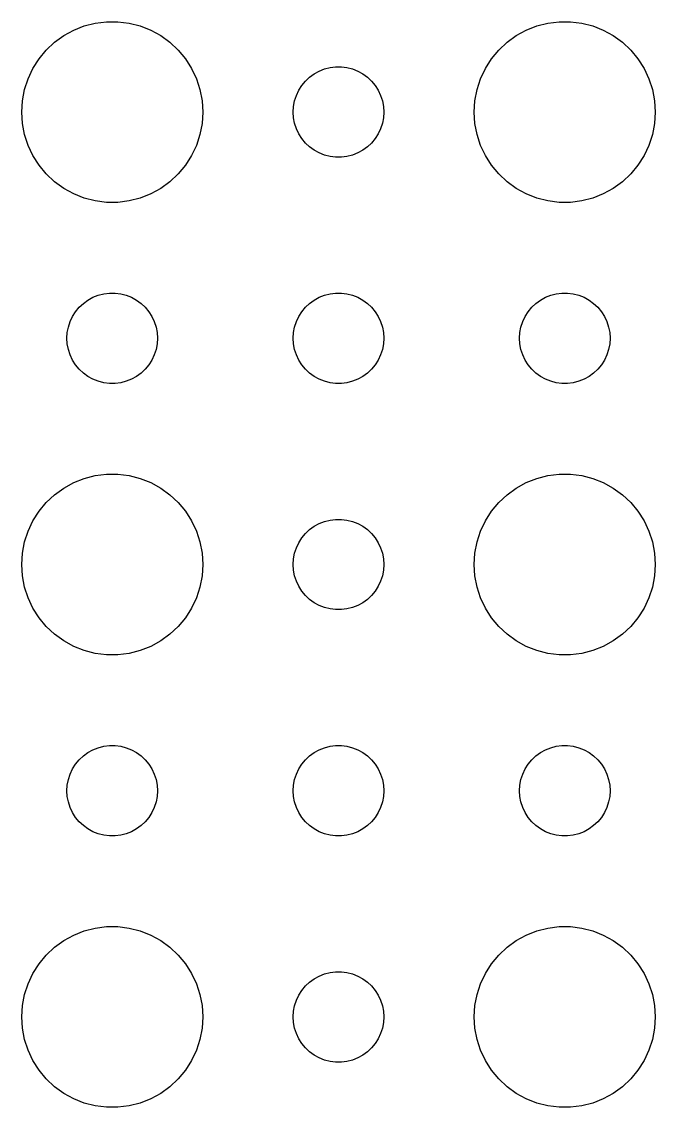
# Model space of a CAD drawing. Header units: metres. Extents: x -150 to 150, y -149 to 149.
# Drawn here: x -100.5 to -79.5, y -115.49 to -79.51 of the extents above; entities that cross this region are included whole.
import ezdxf

# ---------------------------------------------------------------- set-up
doc = ezdxf.new("R2010")
doc.units = ezdxf.units.M

msp = doc.modelspace()

# ---------------------------------------------------------------- linework, layer by layer
for p, q in [((-98.0621, -79.5531), (-97.6884, -79.5059)), ((-97.6884, -79.5059), (-97.3116, -79.5059)), ((-97.3116, -79.5059), (-96.9379, -79.5531)), ((-83.0621, -79.5531), (-82.6884, -79.5059)), ((-82.6884, -79.5059), (-82.3116, -79.5059)), ((-82.3116, -79.5059), (-81.9379, -79.5531)), ((-99.1075, -79.967), (-98.7773, -79.7855)), ((-98.7773, -79.7855), (-98.427, -79.6468)), ((-98.427, -79.6468), (-98.0621, -79.5531)), ((-96.9379, -79.5531), (-96.573, -79.6468)), ((-96.573, -79.6468), (-96.2227, -79.7855)), ((-96.2227, -79.7855), (-95.8925, -79.967)), ((-84.1075, -79.967), (-83.7773, -79.7855)), ((-83.7773, -79.7855), (-83.427, -79.6468)), ((-83.427, -79.6468), (-83.0621, -79.5531)), ((-81.9379, -79.5531), (-81.573, -79.6468)), ((-81.573, -79.6468), (-81.2227, -79.7855)), ((-81.2227, -79.7855), (-80.8925, -79.967)), ((-99.6869, -80.4464), (-99.4123, -80.1885)), ((-99.4123, -80.1885), (-99.1075, -79.967)), ((-95.8925, -79.967), (-95.5877, -80.1885)), ((-95.5877, -80.1885), (-95.3131, -80.4464)), ((-84.6869, -80.4464), (-84.4123, -80.1885)), ((-84.4123, -80.1885), (-84.1075, -79.967)), ((-80.8925, -79.967), (-80.5877, -80.1885)), ((-80.5877, -80.1885), (-80.3131, -80.4464)), ((-99.927, -80.7366), (-99.6869, -80.4464)), ((-95.3131, -80.4464), (-95.073, -80.7366)), ((-84.927, -80.7366), (-84.6869, -80.4464)), ((-80.3131, -80.4464), (-80.073, -80.7366)), ((-100.129, -81.0547), (-99.927, -80.7366)), ((-95.073, -80.7366), (-94.8711, -81.0547)), ((-85.1289, -81.0547), (-84.927, -80.7366)), ((-80.073, -80.7366), (-79.8711, -81.0547)), ((-100.289, -81.3956), (-100.129, -81.0547)), ((-94.8711, -81.0547), (-94.7107, -81.3956)), ((-90.9561, -81.3442), (-90.8037, -81.2335)), ((-90.8037, -81.2335), (-90.6387, -81.1428)), ((-90.6387, -81.1428), (-90.4635, -81.0734)), ((-90.4635, -81.0734), (-90.2811, -81.0266)), ((-90.2811, -81.0266), (-90.0942, -81.003)), ((-90.0942, -81.003), (-89.9058, -81.003)), ((-89.9058, -81.003), (-89.7189, -81.0266)), ((-89.7189, -81.0266), (-89.5365, -81.0734)), ((-89.5365, -81.0734), (-89.3613, -81.1428)), ((-89.3613, -81.1428), (-89.1963, -81.2335)), ((-89.1963, -81.2335), (-89.0439, -81.3442)), ((-85.2893, -81.3956), (-85.1289, -81.0547)), ((-79.8711, -81.0547), (-79.7107, -81.3956)), ((-100.406, -81.7539), (-100.289, -81.3956)), ((-94.7107, -81.3956), (-94.5943, -81.7539)), ((-91.3145, -81.7774), (-91.2135, -81.6183)), ((-91.2135, -81.6183), (-91.0934, -81.4732)), ((-91.0934, -81.4732), (-90.9561, -81.3442)), ((-89.0439, -81.3442), (-88.9065, -81.4732)), ((-88.9065, -81.4732), (-88.7865, -81.6183)), ((-88.7865, -81.6183), (-88.6855, -81.7774)), ((-85.4057, -81.7539), (-85.2893, -81.3956)), ((-79.7107, -81.3956), (-79.5943, -81.7539)), ((-100.476, -82.124), (-100.406, -81.7539)), ((-94.5943, -81.7539), (-94.5237, -82.124)), ((-91.4529, -82.127), (-91.3947, -81.9478)), ((-91.3947, -81.9478), (-91.3145, -81.7774)), ((-88.6855, -81.7774), (-88.6053, -81.9478)), ((-88.6053, -81.9478), (-88.5471, -82.127)), ((-85.4763, -82.124), (-85.4057, -81.7539)), ((-79.5943, -81.7539), (-79.5237, -82.124)), ((-100.5, -82.5), (-100.476, -82.124)), ((-94.5237, -82.124), (-94.5, -82.5)), ((-91.5, -82.5), (-91.4882, -82.312)), ((-91.4882, -82.312), (-91.4529, -82.127)), ((-88.5471, -82.127), (-88.5118, -82.312)), ((-88.5118, -82.312), (-88.5, -82.5)), ((-85.5, -82.5), (-85.4763, -82.124)), ((-79.5237, -82.124), (-79.5, -82.5)), ((-100.476, -82.876), (-100.5, -82.5)), ((-94.5, -82.5), (-94.5237, -82.876)), ((-91.4882, -82.688), (-91.5, -82.5)), ((-91.4529, -82.873), (-91.4882, -82.688)), ((-88.5118, -82.688), (-88.5471, -82.873)), ((-88.5, -82.5), (-88.5118, -82.688)), ((-85.4763, -82.876), (-85.5, -82.5)), ((-79.5, -82.5), (-79.5237, -82.876)), ((-100.406, -83.2461), (-100.476, -82.876)), ((-94.5237, -82.876), (-94.5943, -83.2461)), ((-91.3947, -83.0522), (-91.4529, -82.873)), ((-91.3145, -83.2226), (-91.3947, -83.0522)), ((-88.6053, -83.0522), (-88.6855, -83.2226)), ((-88.5471, -82.873), (-88.6053, -83.0522)), ((-85.4057, -83.2461), (-85.4763, -82.876)), ((-79.5237, -82.876), (-79.5943, -83.2461)), ((-100.289, -83.6044), (-100.406, -83.2461)), ((-94.5943, -83.2461), (-94.7107, -83.6044)), ((-91.2135, -83.3817), (-91.3145, -83.2226)), ((-91.0934, -83.5268), (-91.2135, -83.3817)), ((-88.7865, -83.3817), (-88.9065, -83.5268)), ((-88.6855, -83.2226), (-88.7865, -83.3817)), ((-85.2893, -83.6044), (-85.4057, -83.2461)), ((-79.5943, -83.2461), (-79.7107, -83.6044)), ((-100.129, -83.9453), (-100.289, -83.6044)), ((-94.7107, -83.6044), (-94.8711, -83.9453)), ((-90.9561, -83.6558), (-91.0934, -83.5268)), ((-90.8037, -83.7665), (-90.9561, -83.6558)), ((-90.6387, -83.8572), (-90.8037, -83.7665)), ((-89.1963, -83.7665), (-89.3613, -83.8572)), ((-89.0439, -83.6558), (-89.1963, -83.7665)), ((-88.9065, -83.5268), (-89.0439, -83.6558)), ((-85.1289, -83.9453), (-85.2893, -83.6044)), ((-79.7107, -83.6044), (-79.8711, -83.9453)), ((-99.927, -84.2634), (-100.129, -83.9453)), ((-94.8711, -83.9453), (-95.073, -84.2634)), ((-90.4635, -83.9266), (-90.6387, -83.8572)), ((-90.2811, -83.9734), (-90.4635, -83.9266)), ((-90.0942, -83.997), (-90.2811, -83.9734)), ((-89.9058, -83.997), (-90.0942, -83.997)), ((-89.7189, -83.9734), (-89.9058, -83.997)), ((-89.5365, -83.9266), (-89.7189, -83.9734)), ((-89.3613, -83.8572), (-89.5365, -83.9266)), ((-84.927, -84.2634), (-85.1289, -83.9453)), ((-79.8711, -83.9453), (-80.073, -84.2634)), ((-99.6869, -84.5536), (-99.927, -84.2634)), ((-99.4123, -84.8115), (-99.6869, -84.5536)), ((-95.3131, -84.5536), (-95.5877, -84.8115)), ((-95.073, -84.2634), (-95.3131, -84.5536)), ((-84.6869, -84.5536), (-84.927, -84.2634)), ((-84.4123, -84.8115), (-84.6869, -84.5536)), ((-80.3131, -84.5536), (-80.5877, -84.8115)), ((-80.073, -84.2634), (-80.3131, -84.5536)), ((-99.1075, -85.033), (-99.4123, -84.8115)), ((-95.5877, -84.8115), (-95.8925, -85.033)), ((-84.1075, -85.033), (-84.4123, -84.8115)), ((-80.5877, -84.8115), (-80.8925, -85.033)), ((-98.7773, -85.2145), (-99.1075, -85.033)), ((-98.427, -85.3532), (-98.7773, -85.2145)), ((-96.2227, -85.2145), (-96.573, -85.3532)), ((-95.8925, -85.033), (-96.2227, -85.2145)), ((-83.7773, -85.2145), (-84.1075, -85.033)), ((-83.427, -85.3532), (-83.7773, -85.2145)), ((-81.2227, -85.2145), (-81.573, -85.3532)), ((-80.8925, -85.033), (-81.2227, -85.2145)), ((-98.0621, -85.4469), (-98.427, -85.3532)), ((-97.6884, -85.4941), (-98.0621, -85.4469)), ((-97.3116, -85.4941), (-97.6884, -85.4941)), ((-96.9379, -85.4469), (-97.3116, -85.4941)), ((-96.573, -85.3532), (-96.9379, -85.4469)), ((-83.0621, -85.4469), (-83.427, -85.3532)), ((-82.6884, -85.4941), (-83.0621, -85.4469)), ((-82.3116, -85.4941), (-82.6884, -85.4941)), ((-81.9379, -85.4469), (-82.3116, -85.4941)), ((-81.573, -85.3532), (-81.9379, -85.4469)), ((-97.9635, -88.5734), (-97.7811, -88.5266)), ((-97.7811, -88.5266), (-97.5942, -88.503)), ((-97.5942, -88.503), (-97.4058, -88.503)), ((-97.4058, -88.503), (-97.2189, -88.5266)), ((-97.2189, -88.5266), (-97.0365, -88.5734)), ((-90.4635, -88.5734), (-90.2811, -88.5266)), ((-90.2811, -88.5266), (-90.0942, -88.503)), ((-90.0942, -88.503), (-89.9058, -88.503)), ((-89.9058, -88.503), (-89.7189, -88.5266)), ((-89.7189, -88.5266), (-89.5365, -88.5734)), ((-82.9635, -88.5734), (-82.7811, -88.5266)), ((-82.7811, -88.5266), (-82.5942, -88.503)), ((-82.5942, -88.503), (-82.4058, -88.503)), ((-82.4058, -88.503), (-82.2189, -88.5266)), ((-82.2189, -88.5266), (-82.0365, -88.5734)), ((-98.5934, -88.9732), (-98.4561, -88.8442)), ((-98.4561, -88.8442), (-98.3037, -88.7335)), ((-98.3037, -88.7335), (-98.1387, -88.6428)), ((-98.1387, -88.6428), (-97.9635, -88.5734)), ((-97.0365, -88.5734), (-96.8613, -88.6428)), ((-96.8613, -88.6428), (-96.6963, -88.7335)), ((-96.6963, -88.7335), (-96.5439, -88.8442)), ((-96.5439, -88.8442), (-96.4065, -88.9732)), ((-91.0934, -88.9732), (-90.9561, -88.8442)), ((-90.9561, -88.8442), (-90.8037, -88.7335)), ((-90.8037, -88.7335), (-90.6387, -88.6428)), ((-90.6387, -88.6428), (-90.4635, -88.5734)), ((-89.5365, -88.5734), (-89.3613, -88.6428)), ((-89.3613, -88.6428), (-89.1963, -88.7335)), ((-89.1963, -88.7335), (-89.0439, -88.8442)), ((-89.0439, -88.8442), (-88.9065, -88.9732)), ((-83.5934, -88.9732), (-83.4561, -88.8442)), ((-83.4561, -88.8442), (-83.3037, -88.7335)), ((-83.3037, -88.7335), (-83.1387, -88.6428)), ((-83.1387, -88.6428), (-82.9635, -88.5734)), ((-82.0365, -88.5734), (-81.8613, -88.6428)), ((-81.8613, -88.6428), (-81.6963, -88.7335)), ((-81.6963, -88.7335), (-81.5439, -88.8442)), ((-81.5439, -88.8442), (-81.4065, -88.9732)), ((-98.8145, -89.2774), (-98.7135, -89.1183)), ((-98.7135, -89.1183), (-98.5934, -88.9732)), ((-96.4065, -88.9732), (-96.2865, -89.1183)), ((-96.2865, -89.1183), (-96.1855, -89.2774)), ((-91.3145, -89.2774), (-91.2135, -89.1183)), ((-91.2135, -89.1183), (-91.0934, -88.9732)), ((-88.9065, -88.9732), (-88.7865, -89.1183)), ((-88.7865, -89.1183), (-88.6855, -89.2774)), ((-83.8145, -89.2774), (-83.7135, -89.1183)), ((-83.7135, -89.1183), (-83.5934, -88.9732)), ((-81.4065, -88.9732), (-81.2865, -89.1183)), ((-81.2865, -89.1183), (-81.1855, -89.2774)), ((-98.9529, -89.627), (-98.8947, -89.4478)), ((-98.8947, -89.4478), (-98.8145, -89.2774)), ((-96.1855, -89.2774), (-96.1053, -89.4478)), ((-96.1053, -89.4478), (-96.0471, -89.627)), ((-91.4529, -89.627), (-91.3947, -89.4478)), ((-91.3947, -89.4478), (-91.3145, -89.2774)), ((-88.6855, -89.2774), (-88.6053, -89.4478)), ((-88.6053, -89.4478), (-88.5471, -89.627)), ((-83.9529, -89.627), (-83.8947, -89.4478)), ((-83.8947, -89.4478), (-83.8145, -89.2774)), ((-81.1855, -89.2774), (-81.1053, -89.4478)), ((-81.1053, -89.4478), (-81.0471, -89.627)), ((-99, -90), (-98.9882, -89.812)), ((-98.9882, -89.812), (-98.9529, -89.627)), ((-96.0471, -89.627), (-96.0118, -89.812)), ((-96.0118, -89.812), (-96, -90)), ((-91.5, -90), (-91.4882, -89.812)), ((-91.4882, -89.812), (-91.4529, -89.627)), ((-88.5471, -89.627), (-88.5118, -89.812)), ((-88.5118, -89.812), (-88.5, -90)), ((-84, -90), (-83.9882, -89.812)), ((-83.9882, -89.812), (-83.9529, -89.627)), ((-81.0471, -89.627), (-81.0118, -89.812)), ((-81.0118, -89.812), (-81, -90)), ((-98.9882, -90.188), (-99, -90)), ((-98.9529, -90.373), (-98.9882, -90.188)), ((-96.0118, -90.188), (-96.0471, -90.373)), ((-96, -90), (-96.0118, -90.188)), ((-91.4882, -90.188), (-91.5, -90)), ((-91.4529, -90.373), (-91.4882, -90.188)), ((-88.5118, -90.188), (-88.5471, -90.373)), ((-88.5, -90), (-88.5118, -90.188)), ((-83.9882, -90.188), (-84, -90)), ((-83.9529, -90.373), (-83.9882, -90.188)), ((-81.0118, -90.188), (-81.0471, -90.373)), ((-81, -90), (-81.0118, -90.188)), ((-98.8947, -90.5522), (-98.9529, -90.373)), ((-98.8145, -90.7226), (-98.8947, -90.5522)), ((-96.1053, -90.5522), (-96.1855, -90.7226)), ((-96.0471, -90.373), (-96.1053, -90.5522)), ((-91.3947, -90.5522), (-91.4529, -90.373)), ((-91.3145, -90.7226), (-91.3947, -90.5522)), ((-88.6053, -90.5522), (-88.6855, -90.7226)), ((-88.5471, -90.373), (-88.6053, -90.5522)), ((-83.8947, -90.5522), (-83.9529, -90.373)), ((-83.8145, -90.7226), (-83.8947, -90.5522)), ((-81.1053, -90.5522), (-81.1855, -90.7226)), ((-81.0471, -90.373), (-81.1053, -90.5522)), ((-98.7135, -90.8817), (-98.8145, -90.7226)), ((-98.5934, -91.0268), (-98.7135, -90.8817)), ((-98.4561, -91.1558), (-98.5934, -91.0268)), ((-96.4065, -91.0268), (-96.5439, -91.1558)), ((-96.2865, -90.8817), (-96.4065, -91.0268)), ((-96.1855, -90.7226), (-96.2865, -90.8817)), ((-91.2135, -90.8817), (-91.3145, -90.7226)), ((-91.0934, -91.0268), (-91.2135, -90.8817)), ((-90.9561, -91.1558), (-91.0934, -91.0268)), ((-88.9065, -91.0268), (-89.0439, -91.1558)), ((-88.7865, -90.8817), (-88.9065, -91.0268)), ((-88.6855, -90.7226), (-88.7865, -90.8817)), ((-83.7135, -90.8817), (-83.8145, -90.7226)), ((-83.5934, -91.0268), (-83.7135, -90.8817)), ((-83.4561, -91.1558), (-83.5934, -91.0268)), ((-81.4065, -91.0268), (-81.5439, -91.1558)), ((-81.2865, -90.8817), (-81.4065, -91.0268)), ((-81.1855, -90.7226), (-81.2865, -90.8817)), ((-98.3037, -91.2665), (-98.4561, -91.1558)), ((-98.1387, -91.3572), (-98.3037, -91.2665)), ((-97.9635, -91.4266), (-98.1387, -91.3572)), ((-96.8613, -91.3572), (-97.0365, -91.4266)), ((-96.6963, -91.2665), (-96.8613, -91.3572)), ((-96.5439, -91.1558), (-96.6963, -91.2665)), ((-90.8037, -91.2665), (-90.9561, -91.1558)), ((-90.6387, -91.3572), (-90.8037, -91.2665)), ((-90.4635, -91.4266), (-90.6387, -91.3572)), ((-89.3613, -91.3572), (-89.5365, -91.4266)), ((-89.1963, -91.2665), (-89.3613, -91.3572)), ((-89.0439, -91.1558), (-89.1963, -91.2665)), ((-83.3037, -91.2665), (-83.4561, -91.1558)), ((-83.1387, -91.3572), (-83.3037, -91.2665)), ((-82.9635, -91.4266), (-83.1387, -91.3572)), ((-81.8613, -91.3572), (-82.0365, -91.4266)), ((-81.6963, -91.2665), (-81.8613, -91.3572)), ((-81.5439, -91.1558), (-81.6963, -91.2665)), ((-97.7811, -91.4734), (-97.9635, -91.4266)), ((-97.5942, -91.497), (-97.7811, -91.4734)), ((-97.4058, -91.497), (-97.5942, -91.497)), ((-97.2189, -91.4734), (-97.4058, -91.497)), ((-97.0365, -91.4266), (-97.2189, -91.4734)), ((-90.2811, -91.4734), (-90.4635, -91.4266)), ((-90.0942, -91.497), (-90.2811, -91.4734)), ((-89.9058, -91.497), (-90.0942, -91.497)), ((-89.7189, -91.4734), (-89.9058, -91.497)), ((-89.5365, -91.4266), (-89.7189, -91.4734)), ((-82.7811, -91.4734), (-82.9635, -91.4266)), ((-82.5942, -91.497), (-82.7811, -91.4734)), ((-82.4058, -91.497), (-82.5942, -91.497)), ((-82.2189, -91.4734), (-82.4058, -91.497)), ((-82.0365, -91.4266), (-82.2189, -91.4734)), ((-98.7773, -94.7855), (-98.427, -94.6468)), ((-98.427, -94.6468), (-98.0621, -94.5531)), ((-98.0621, -94.5531), (-97.6884, -94.5059)), ((-97.6884, -94.5059), (-97.3116, -94.5059)), ((-97.3116, -94.5059), (-96.9379, -94.5531)), ((-96.9379, -94.5531), (-96.573, -94.6468)), ((-96.573, -94.6468), (-96.2227, -94.7855)), ((-83.7773, -94.7855), (-83.427, -94.6468)), ((-83.427, -94.6468), (-83.0621, -94.5531)), ((-83.0621, -94.5531), (-82.6884, -94.5059)), ((-82.6884, -94.5059), (-82.3116, -94.5059)), ((-82.3116, -94.5059), (-81.9379, -94.5531)), ((-81.9379, -94.5531), (-81.573, -94.6468)), ((-81.573, -94.6468), (-81.2227, -94.7855)), ((-99.4123, -95.1885), (-99.1075, -94.967)), ((-99.1075, -94.967), (-98.7773, -94.7855)), ((-96.2227, -94.7855), (-95.8925, -94.967)), ((-95.8925, -94.967), (-95.5877, -95.1885)), ((-84.4123, -95.1885), (-84.1075, -94.967)), ((-84.1075, -94.967), (-83.7773, -94.7855)), ((-81.2227, -94.7855), (-80.8925, -94.967)), ((-80.8925, -94.967), (-80.5877, -95.1885)), ((-99.6869, -95.4464), (-99.4123, -95.1885)), ((-95.5877, -95.1885), (-95.3131, -95.4464)), ((-84.6869, -95.4464), (-84.4123, -95.1885)), ((-80.5877, -95.1885), (-80.3131, -95.4464)), ((-99.927, -95.7366), (-99.6869, -95.4464)), ((-95.3131, -95.4464), (-95.073, -95.7366)), ((-84.927, -95.7366), (-84.6869, -95.4464)), ((-80.3131, -95.4464), (-80.073, -95.7366)), ((-100.289, -96.3956), (-100.129, -96.0547)), ((-100.129, -96.0547), (-99.927, -95.7366)), ((-95.073, -95.7366), (-94.8711, -96.0547)), ((-94.8711, -96.0547), (-94.7107, -96.3956)), ((-90.6387, -96.1428), (-90.4635, -96.0734)), ((-90.4635, -96.0734), (-90.2811, -96.0266)), ((-90.2811, -96.0266), (-90.0942, -96.003)), ((-90.0942, -96.003), (-89.9058, -96.003)), ((-89.9058, -96.003), (-89.7189, -96.0266)), ((-89.7189, -96.0266), (-89.5365, -96.0734)), ((-89.5365, -96.0734), (-89.3613, -96.1428)), ((-85.2893, -96.3956), (-85.1289, -96.0547)), ((-85.1289, -96.0547), (-84.927, -95.7366)), ((-80.073, -95.7366), (-79.8711, -96.0547)), ((-79.8711, -96.0547), (-79.7107, -96.3956)), ((-100.406, -96.7539), (-100.289, -96.3956)), ((-94.7107, -96.3956), (-94.5943, -96.7539)), ((-91.0934, -96.4732), (-90.9561, -96.3442)), ((-90.9561, -96.3442), (-90.8037, -96.2335)), ((-90.8037, -96.2335), (-90.6387, -96.1428)), ((-89.3613, -96.1428), (-89.1963, -96.2335)), ((-89.1963, -96.2335), (-89.0439, -96.3442)), ((-89.0439, -96.3442), (-88.9065, -96.4732)), ((-85.4057, -96.7539), (-85.2893, -96.3956)), ((-79.7107, -96.3956), (-79.5943, -96.7539)), ((-100.476, -97.124), (-100.406, -96.7539)), ((-94.5943, -96.7539), (-94.5237, -97.124)), ((-91.3947, -96.9478), (-91.3145, -96.7774)), ((-91.3145, -96.7774), (-91.2135, -96.6183)), ((-91.2135, -96.6183), (-91.0934, -96.4732)), ((-88.9065, -96.4732), (-88.7865, -96.6183)), ((-88.7865, -96.6183), (-88.6855, -96.7774)), ((-88.6855, -96.7774), (-88.6053, -96.9478)), ((-85.4763, -97.124), (-85.4057, -96.7539)), ((-79.5943, -96.7539), (-79.5237, -97.124)), ((-100.5, -97.5), (-100.476, -97.124)), ((-94.5237, -97.124), (-94.5, -97.5)), ((-91.4882, -97.312), (-91.4529, -97.127)), ((-91.4529, -97.127), (-91.3947, -96.9478)), ((-88.6053, -96.9478), (-88.5471, -97.127)), ((-88.5471, -97.127), (-88.5118, -97.312)), ((-85.5, -97.5), (-85.4763, -97.124)), ((-79.5237, -97.124), (-79.5, -97.5)), ((-100.476, -97.876), (-100.5, -97.5)), ((-94.5, -97.5), (-94.5237, -97.876)), ((-91.5, -97.5), (-91.4882, -97.312)), ((-91.4882, -97.688), (-91.5, -97.5)), ((-88.5118, -97.312), (-88.5, -97.5)), ((-88.5, -97.5), (-88.5118, -97.688)), ((-85.4763, -97.876), (-85.5, -97.5)), ((-79.5, -97.5), (-79.5237, -97.876)), ((-100.406, -98.2461), (-100.476, -97.876)), ((-94.5237, -97.876), (-94.5943, -98.2461)), ((-91.4529, -97.873), (-91.4882, -97.688)), ((-91.3947, -98.0522), (-91.4529, -97.873)), ((-88.5471, -97.873), (-88.6053, -98.0522)), ((-88.5118, -97.688), (-88.5471, -97.873)), ((-85.4057, -98.2461), (-85.4763, -97.876)), ((-79.5237, -97.876), (-79.5943, -98.2461)), ((-100.289, -98.6044), (-100.406, -98.2461)), ((-94.5943, -98.2461), (-94.7107, -98.6044)), ((-91.3145, -98.2226), (-91.3947, -98.0522)), ((-91.2135, -98.3817), (-91.3145, -98.2226)), ((-88.6855, -98.2226), (-88.7865, -98.3817)), ((-88.6053, -98.0522), (-88.6855, -98.2226)), ((-85.2893, -98.6044), (-85.4057, -98.2461)), ((-79.5943, -98.2461), (-79.7107, -98.6044)), ((-100.129, -98.9453), (-100.289, -98.6044)), ((-94.7107, -98.6044), (-94.8711, -98.9453)), ((-91.0934, -98.5268), (-91.2135, -98.3817)), ((-90.9561, -98.6558), (-91.0934, -98.5268)), ((-88.9065, -98.5268), (-89.0439, -98.6558)), ((-88.7865, -98.3817), (-88.9065, -98.5268)), ((-85.1289, -98.9453), (-85.2893, -98.6044)), ((-79.7107, -98.6044), (-79.8711, -98.9453)), ((-99.927, -99.2634), (-100.129, -98.9453)), ((-94.8711, -98.9453), (-95.073, -99.2634)), ((-90.8037, -98.7665), (-90.9561, -98.6558)), ((-90.6387, -98.8572), (-90.8037, -98.7665)), ((-90.4635, -98.9266), (-90.6387, -98.8572)), ((-90.2811, -98.9734), (-90.4635, -98.9266)), ((-89.5365, -98.9266), (-89.7189, -98.9734)), ((-89.3613, -98.8572), (-89.5365, -98.9266)), ((-89.1963, -98.7665), (-89.3613, -98.8572)), ((-89.0439, -98.6558), (-89.1963, -98.7665)), ((-84.927, -99.2634), (-85.1289, -98.9453)), ((-79.8711, -98.9453), (-80.073, -99.2634)), ((-99.6869, -99.5536), (-99.927, -99.2634)), ((-95.073, -99.2634), (-95.3131, -99.5536)), ((-90.0942, -98.997), (-90.2811, -98.9734)), ((-89.9058, -98.997), (-90.0942, -98.997)), ((-89.7189, -98.9734), (-89.9058, -98.997)), ((-84.6869, -99.5536), (-84.927, -99.2634)), ((-80.073, -99.2634), (-80.3131, -99.5536)), ((-99.4123, -99.8115), (-99.6869, -99.5536)), ((-95.3131, -99.5536), (-95.5877, -99.8115)), ((-84.4123, -99.8115), (-84.6869, -99.5536)), ((-80.3131, -99.5536), (-80.5877, -99.8115)), ((-99.1075, -100.033), (-99.4123, -99.8115)), ((-98.7773, -100.214), (-99.1075, -100.033)), ((-95.8925, -100.033), (-96.2227, -100.214)), ((-95.5877, -99.8115), (-95.8925, -100.033)), ((-84.1075, -100.033), (-84.4123, -99.8115)), ((-83.7773, -100.214), (-84.1075, -100.033)), ((-80.8925, -100.033), (-81.2227, -100.214)), ((-80.5877, -99.8115), (-80.8925, -100.033)), ((-98.427, -100.353), (-98.7773, -100.214)), ((-98.0621, -100.447), (-98.427, -100.353)), ((-96.573, -100.353), (-96.9379, -100.447)), ((-96.2227, -100.214), (-96.573, -100.353)), ((-83.427, -100.353), (-83.7773, -100.214)), ((-83.0621, -100.447), (-83.427, -100.353)), ((-81.573, -100.353), (-81.9379, -100.447)), ((-81.2227, -100.214), (-81.573, -100.353)), ((-97.6884, -100.494), (-98.0621, -100.447)), ((-97.3116, -100.494), (-97.6884, -100.494)), ((-96.9379, -100.447), (-97.3116, -100.494)), ((-82.6884, -100.494), (-83.0621, -100.447)), ((-82.3116, -100.494), (-82.6884, -100.494)), ((-81.9379, -100.447), (-82.3116, -100.494)), ((-98.3037, -103.734), (-98.1387, -103.643)), ((-98.1387, -103.643), (-97.9635, -103.573)), ((-97.9635, -103.573), (-97.7811, -103.527)), ((-97.7811, -103.527), (-97.5942, -103.503)), ((-97.5942, -103.503), (-97.4058, -103.503)), ((-97.4058, -103.503), (-97.2189, -103.527)), ((-97.2189, -103.527), (-97.0365, -103.573)), ((-97.0365, -103.573), (-96.8613, -103.643)), ((-96.8613, -103.643), (-96.6963, -103.734)), ((-90.8037, -103.734), (-90.6387, -103.643)), ((-90.6387, -103.643), (-90.4635, -103.573)), ((-90.4635, -103.573), (-90.2811, -103.527)), ((-90.2811, -103.527), (-90.0942, -103.503)), ((-90.0942, -103.503), (-89.9058, -103.503)), ((-89.9058, -103.503), (-89.7189, -103.527)), ((-89.7189, -103.527), (-89.5365, -103.573)), ((-89.5365, -103.573), (-89.3613, -103.643)), ((-89.3613, -103.643), (-89.1963, -103.734)), ((-83.3037, -103.734), (-83.1387, -103.643)), ((-83.1387, -103.643), (-82.9635, -103.573)), ((-82.9635, -103.573), (-82.7811, -103.527)), ((-82.7811, -103.527), (-82.5942, -103.503)), ((-82.5942, -103.503), (-82.4058, -103.503)), ((-82.4058, -103.503), (-82.2189, -103.527)), ((-82.2189, -103.527), (-82.0365, -103.573)), ((-82.0365, -103.573), (-81.8613, -103.643)), ((-81.8613, -103.643), (-81.6963, -103.734)), ((-98.7135, -104.118), (-98.5934, -103.973)), ((-98.5934, -103.973), (-98.4561, -103.844)), ((-98.4561, -103.844), (-98.3037, -103.734)), ((-96.6963, -103.734), (-96.5439, -103.844)), ((-96.5439, -103.844), (-96.4065, -103.973)), ((-96.4065, -103.973), (-96.2865, -104.118)), ((-91.2135, -104.118), (-91.0934, -103.973)), ((-91.0934, -103.973), (-90.9561, -103.844)), ((-90.9561, -103.844), (-90.8037, -103.734)), ((-89.1963, -103.734), (-89.0439, -103.844)), ((-89.0439, -103.844), (-88.9065, -103.973)), ((-88.9065, -103.973), (-88.7865, -104.118)), ((-83.7135, -104.118), (-83.5934, -103.973)), ((-83.5934, -103.973), (-83.4561, -103.844)), ((-83.4561, -103.844), (-83.3037, -103.734)), ((-81.6963, -103.734), (-81.5439, -103.844)), ((-81.5439, -103.844), (-81.4065, -103.973)), ((-81.4065, -103.973), (-81.2865, -104.118)), ((-98.8947, -104.448), (-98.8145, -104.277)), ((-98.8145, -104.277), (-98.7135, -104.118)), ((-96.2865, -104.118), (-96.1855, -104.277)), ((-96.1855, -104.277), (-96.1053, -104.448)), ((-91.3947, -104.448), (-91.3145, -104.277)), ((-91.3145, -104.277), (-91.2135, -104.118)), ((-88.7865, -104.118), (-88.6855, -104.277)), ((-88.6855, -104.277), (-88.6053, -104.448)), ((-83.8947, -104.448), (-83.8145, -104.277)), ((-83.8145, -104.277), (-83.7135, -104.118)), ((-81.2865, -104.118), (-81.1855, -104.277)), ((-81.1855, -104.277), (-81.1053, -104.448)), ((-98.9882, -104.812), (-98.9529, -104.627)), ((-98.9529, -104.627), (-98.8947, -104.448)), ((-96.1053, -104.448), (-96.0471, -104.627)), ((-96.0471, -104.627), (-96.0118, -104.812)), ((-91.4882, -104.812), (-91.4529, -104.627)), ((-91.4529, -104.627), (-91.3947, -104.448)), ((-88.6053, -104.448), (-88.5471, -104.627)), ((-88.5471, -104.627), (-88.5118, -104.812)), ((-83.9882, -104.812), (-83.9529, -104.627)), ((-83.9529, -104.627), (-83.8947, -104.448)), ((-81.1053, -104.448), (-81.0471, -104.627)), ((-81.0471, -104.627), (-81.0118, -104.812)), ((-99, -105), (-98.9882, -104.812)), ((-98.9882, -105.188), (-99, -105)), ((-96.0118, -104.812), (-96, -105)), ((-96, -105), (-96.0118, -105.188)), ((-91.5, -105), (-91.4882, -104.812)), ((-91.4882, -105.188), (-91.5, -105)), ((-88.5118, -104.812), (-88.5, -105)), ((-88.5, -105), (-88.5118, -105.188)), ((-84, -105), (-83.9882, -104.812)), ((-83.9882, -105.188), (-84, -105)), ((-81.0118, -104.812), (-81, -105)), ((-81, -105), (-81.0118, -105.188)), ((-98.9529, -105.373), (-98.9882, -105.188)), ((-98.8947, -105.552), (-98.9529, -105.373)), ((-96.0471, -105.373), (-96.1053, -105.552)), ((-96.0118, -105.188), (-96.0471, -105.373)), ((-91.4529, -105.373), (-91.4882, -105.188)), ((-91.3947, -105.552), (-91.4529, -105.373)), ((-88.5471, -105.373), (-88.6053, -105.552)), ((-88.5118, -105.188), (-88.5471, -105.373)), ((-83.9529, -105.373), (-83.9882, -105.188)), ((-83.8947, -105.552), (-83.9529, -105.373)), ((-81.0471, -105.373), (-81.1053, -105.552)), ((-81.0118, -105.188), (-81.0471, -105.373)), ((-98.8145, -105.723), (-98.8947, -105.552)), ((-98.7135, -105.882), (-98.8145, -105.723)), ((-96.1855, -105.723), (-96.2865, -105.882)), ((-96.1053, -105.552), (-96.1855, -105.723)), ((-91.3145, -105.723), (-91.3947, -105.552)), ((-91.2135, -105.882), (-91.3145, -105.723)), ((-88.6855, -105.723), (-88.7865, -105.882)), ((-88.6053, -105.552), (-88.6855, -105.723)), ((-83.8145, -105.723), (-83.8947, -105.552)), ((-83.7135, -105.882), (-83.8145, -105.723)), ((-81.1855, -105.723), (-81.2865, -105.882)), ((-81.1053, -105.552), (-81.1855, -105.723)), ((-98.5934, -106.027), (-98.7135, -105.882)), ((-98.4561, -106.156), (-98.5934, -106.027)), ((-98.3037, -106.266), (-98.4561, -106.156)), ((-96.5439, -106.156), (-96.6963, -106.266)), ((-96.4065, -106.027), (-96.5439, -106.156)), ((-96.2865, -105.882), (-96.4065, -106.027)), ((-91.0934, -106.027), (-91.2135, -105.882)), ((-90.9561, -106.156), (-91.0934, -106.027)), ((-90.8037, -106.266), (-90.9561, -106.156)), ((-89.0439, -106.156), (-89.1963, -106.266)), ((-88.9065, -106.027), (-89.0439, -106.156)), ((-88.7865, -105.882), (-88.9065, -106.027)), ((-83.5934, -106.027), (-83.7135, -105.882)), ((-83.4561, -106.156), (-83.5934, -106.027)), ((-83.3037, -106.266), (-83.4561, -106.156)), ((-81.5439, -106.156), (-81.6963, -106.266)), ((-81.4065, -106.027), (-81.5439, -106.156)), ((-81.2865, -105.882), (-81.4065, -106.027)), ((-98.1387, -106.357), (-98.3037, -106.266)), ((-97.9635, -106.427), (-98.1387, -106.357)), ((-97.7811, -106.473), (-97.9635, -106.427)), ((-97.5942, -106.497), (-97.7811, -106.473)), ((-97.4058, -106.497), (-97.5942, -106.497)), ((-97.2189, -106.473), (-97.4058, -106.497)), ((-97.0365, -106.427), (-97.2189, -106.473)), ((-96.8613, -106.357), (-97.0365, -106.427)), ((-96.6963, -106.266), (-96.8613, -106.357)), ((-90.6387, -106.357), (-90.8037, -106.266)), ((-90.4635, -106.427), (-90.6387, -106.357)), ((-90.2811, -106.473), (-90.4635, -106.427)), ((-90.0942, -106.497), (-90.2811, -106.473)), ((-89.9058, -106.497), (-90.0942, -106.497)), ((-89.7189, -106.473), (-89.9058, -106.497)), ((-89.5365, -106.427), (-89.7189, -106.473)), ((-89.3613, -106.357), (-89.5365, -106.427)), ((-89.1963, -106.266), (-89.3613, -106.357)), ((-83.1387, -106.357), (-83.3037, -106.266)), ((-82.9635, -106.427), (-83.1387, -106.357)), ((-82.7811, -106.473), (-82.9635, -106.427)), ((-82.5942, -106.497), (-82.7811, -106.473)), ((-82.4058, -106.497), (-82.5942, -106.497)), ((-82.2189, -106.473), (-82.4058, -106.497)), ((-82.0365, -106.427), (-82.2189, -106.473)), ((-81.8613, -106.357), (-82.0365, -106.427)), ((-81.6963, -106.266), (-81.8613, -106.357)), ((-98.7773, -109.786), (-98.427, -109.647)), ((-98.427, -109.647), (-98.0621, -109.553)), ((-98.0621, -109.553), (-97.6884, -109.506)), ((-97.6884, -109.506), (-97.3116, -109.506)), ((-97.3116, -109.506), (-96.9379, -109.553)), ((-96.9379, -109.553), (-96.573, -109.647)), ((-96.573, -109.647), (-96.2227, -109.786)), ((-83.7773, -109.786), (-83.427, -109.647)), ((-83.427, -109.647), (-83.0621, -109.553)), ((-83.0621, -109.553), (-82.6884, -109.506)), ((-82.6884, -109.506), (-82.3116, -109.506)), ((-82.3116, -109.506), (-81.9379, -109.553)), ((-81.9379, -109.553), (-81.573, -109.647)), ((-81.573, -109.647), (-81.2227, -109.786)), ((-99.4123, -110.188), (-99.1075, -109.967)), ((-99.1075, -109.967), (-98.7773, -109.786)), ((-96.2227, -109.786), (-95.8925, -109.967)), ((-95.8925, -109.967), (-95.5877, -110.188)), ((-84.4123, -110.188), (-84.1075, -109.967)), ((-84.1075, -109.967), (-83.7773, -109.786)), ((-81.2227, -109.786), (-80.8925, -109.967)), ((-80.8925, -109.967), (-80.5877, -110.188)), ((-99.927, -110.737), (-99.6869, -110.446)), ((-99.6869, -110.446), (-99.4123, -110.188)), ((-95.5877, -110.188), (-95.3131, -110.446)), ((-95.3131, -110.446), (-95.073, -110.737)), ((-84.927, -110.737), (-84.6869, -110.446)), ((-84.6869, -110.446), (-84.4123, -110.188)), ((-80.5877, -110.188), (-80.3131, -110.446)), ((-80.3131, -110.446), (-80.073, -110.737)), ((-100.129, -111.055), (-99.927, -110.737)), ((-95.073, -110.737), (-94.8711, -111.055)), ((-85.1289, -111.055), (-84.927, -110.737)), ((-80.073, -110.737), (-79.8711, -111.055)), ((-100.289, -111.396), (-100.129, -111.055)), ((-94.8711, -111.055), (-94.7107, -111.396)), ((-90.8037, -111.234), (-90.6387, -111.143)), ((-90.6387, -111.143), (-90.4635, -111.073)), ((-90.4635, -111.073), (-90.2811, -111.027)), ((-90.2811, -111.027), (-90.0942, -111.003)), ((-90.0942, -111.003), (-89.9058, -111.003)), ((-89.9058, -111.003), (-89.7189, -111.027)), ((-89.7189, -111.027), (-89.5365, -111.073)), ((-89.5365, -111.073), (-89.3613, -111.143)), ((-89.3613, -111.143), (-89.1963, -111.234)), ((-85.2893, -111.396), (-85.1289, -111.055)), ((-79.8711, -111.055), (-79.7107, -111.396)), ((-100.406, -111.754), (-100.289, -111.396)), ((-94.7107, -111.396), (-94.5943, -111.754)), ((-91.2135, -111.618), (-91.0934, -111.473)), ((-91.0934, -111.473), (-90.9561, -111.344)), ((-90.9561, -111.344), (-90.8037, -111.234)), ((-89.1963, -111.234), (-89.0439, -111.344)), ((-89.0439, -111.344), (-88.9065, -111.473)), ((-88.9065, -111.473), (-88.7865, -111.618)), ((-85.4057, -111.754), (-85.2893, -111.396)), ((-79.7107, -111.396), (-79.5943, -111.754)), ((-100.476, -112.124), (-100.406, -111.754)), ((-94.5943, -111.754), (-94.5237, -112.124)), ((-91.3947, -111.948), (-91.3145, -111.777)), ((-91.3145, -111.777), (-91.2135, -111.618)), ((-88.7865, -111.618), (-88.6855, -111.777)), ((-88.6855, -111.777), (-88.6053, -111.948)), ((-85.4763, -112.124), (-85.4057, -111.754)), ((-79.5943, -111.754), (-79.5237, -112.124)), ((-100.5, -112.5), (-100.476, -112.124)), ((-94.5237, -112.124), (-94.5, -112.5)), ((-91.4882, -112.312), (-91.4529, -112.127)), ((-91.4529, -112.127), (-91.3947, -111.948)), ((-88.6053, -111.948), (-88.5471, -112.127)), ((-88.5471, -112.127), (-88.5118, -112.312)), ((-85.5, -112.5), (-85.4763, -112.124)), ((-79.5237, -112.124), (-79.5, -112.5)), ((-100.476, -112.876), (-100.5, -112.5)), ((-94.5, -112.5), (-94.5237, -112.876)), ((-91.5, -112.5), (-91.4882, -112.312)), ((-91.4882, -112.688), (-91.5, -112.5)), ((-88.5118, -112.312), (-88.5, -112.5)), ((-88.5, -112.5), (-88.5118, -112.688)), ((-85.4763, -112.876), (-85.5, -112.5)), ((-79.5, -112.5), (-79.5237, -112.876)), ((-100.406, -113.246), (-100.476, -112.876)), ((-94.5237, -112.876), (-94.5943, -113.246)), ((-91.4529, -112.873), (-91.4882, -112.688)), ((-91.3947, -113.052), (-91.4529, -112.873)), ((-88.5471, -112.873), (-88.6053, -113.052)), ((-88.5118, -112.688), (-88.5471, -112.873)), ((-85.4057, -113.246), (-85.4763, -112.876)), ((-79.5237, -112.876), (-79.5943, -113.246)), ((-100.289, -113.604), (-100.406, -113.246)), ((-94.5943, -113.246), (-94.7107, -113.604)), ((-91.3145, -113.223), (-91.3947, -113.052)), ((-91.2135, -113.382), (-91.3145, -113.223)), ((-88.6855, -113.223), (-88.7865, -113.382)), ((-88.6053, -113.052), (-88.6855, -113.223)), ((-85.2893, -113.604), (-85.4057, -113.246)), ((-79.5943, -113.246), (-79.7107, -113.604)), ((-100.129, -113.945), (-100.289, -113.604)), ((-94.7107, -113.604), (-94.8711, -113.945)), ((-91.0934, -113.527), (-91.2135, -113.382)), ((-90.9561, -113.656), (-91.0934, -113.527)), ((-90.8037, -113.766), (-90.9561, -113.656)), ((-89.0439, -113.656), (-89.1963, -113.766)), ((-88.9065, -113.527), (-89.0439, -113.656)), ((-88.7865, -113.382), (-88.9065, -113.527)), ((-85.1289, -113.945), (-85.2893, -113.604)), ((-79.7107, -113.604), (-79.8711, -113.945)), ((-99.927, -114.263), (-100.129, -113.945)), ((-94.8711, -113.945), (-95.073, -114.263)), ((-90.6387, -113.857), (-90.8037, -113.766)), ((-90.4635, -113.927), (-90.6387, -113.857)), ((-90.2811, -113.973), (-90.4635, -113.927)), ((-90.0942, -113.997), (-90.2811, -113.973)), ((-89.9058, -113.997), (-90.0942, -113.997)), ((-89.7189, -113.973), (-89.9058, -113.997)), ((-89.5365, -113.927), (-89.7189, -113.973)), ((-89.3613, -113.857), (-89.5365, -113.927)), ((-89.1963, -113.766), (-89.3613, -113.857)), ((-84.927, -114.263), (-85.1289, -113.945)), ((-79.8711, -113.945), (-80.073, -114.263)), ((-99.6869, -114.554), (-99.927, -114.263)), ((-95.073, -114.263), (-95.3131, -114.554)), ((-84.6869, -114.554), (-84.927, -114.263)), ((-80.073, -114.263), (-80.3131, -114.554)), ((-99.4123, -114.812), (-99.6869, -114.554)), ((-95.3131, -114.554), (-95.5877, -114.812)), ((-84.4123, -114.812), (-84.6869, -114.554)), ((-80.3131, -114.554), (-80.5877, -114.812)), ((-99.1075, -115.033), (-99.4123, -114.812)), ((-98.7773, -115.214), (-99.1075, -115.033)), ((-95.8925, -115.033), (-96.2227, -115.214)), ((-95.5877, -114.812), (-95.8925, -115.033)), ((-84.1075, -115.033), (-84.4123, -114.812)), ((-83.7773, -115.214), (-84.1075, -115.033)), ((-80.8925, -115.033), (-81.2227, -115.214)), ((-80.5877, -114.812), (-80.8925, -115.033)), ((-98.427, -115.353), (-98.7773, -115.214)), ((-98.0621, -115.447), (-98.427, -115.353)), ((-97.6884, -115.494), (-98.0621, -115.447)), ((-97.3116, -115.494), (-97.6884, -115.494)), ((-96.9379, -115.447), (-97.3116, -115.494)), ((-96.573, -115.353), (-96.9379, -115.447)), ((-96.2227, -115.214), (-96.573, -115.353)), ((-83.427, -115.353), (-83.7773, -115.214)), ((-83.0621, -115.447), (-83.427, -115.353)), ((-82.6884, -115.494), (-83.0621, -115.447)), ((-82.3116, -115.494), (-82.6884, -115.494)), ((-81.9379, -115.447), (-82.3116, -115.494)), ((-81.573, -115.353), (-81.9379, -115.447)), ((-81.2227, -115.214), (-81.573, -115.353))]:
    msp.add_line(p, q)

doc.saveas('drawing.dxf')
